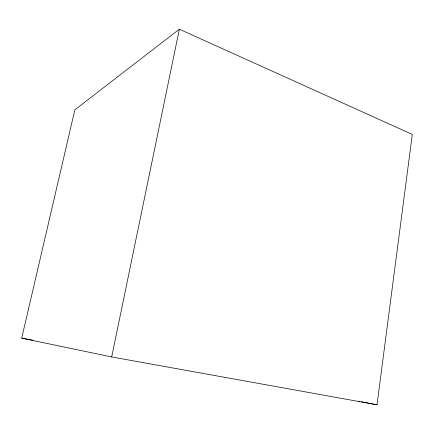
<?xml version="1.0" encoding="UTF-8"?>
<svg xmlns="http://www.w3.org/2000/svg" width="434" height="434" viewBox="0 0 434 434"><rect width="100%" height="100%" fill="white"/><g stroke="black" fill="none" stroke-linecap="round" stroke-linejoin="round"><path stroke-width="0.65" d="M377.01 404.797L412.3 134.426L179.361 29.203L74.865 109.818L21.7 338.162L111.695 356.949L377.01 404.797L361.072 401.689M111.695 356.949L179.361 29.203M21.7 338.162L33.027 340.223M358.419 401.173L359.743 401.434"/></g></svg>
